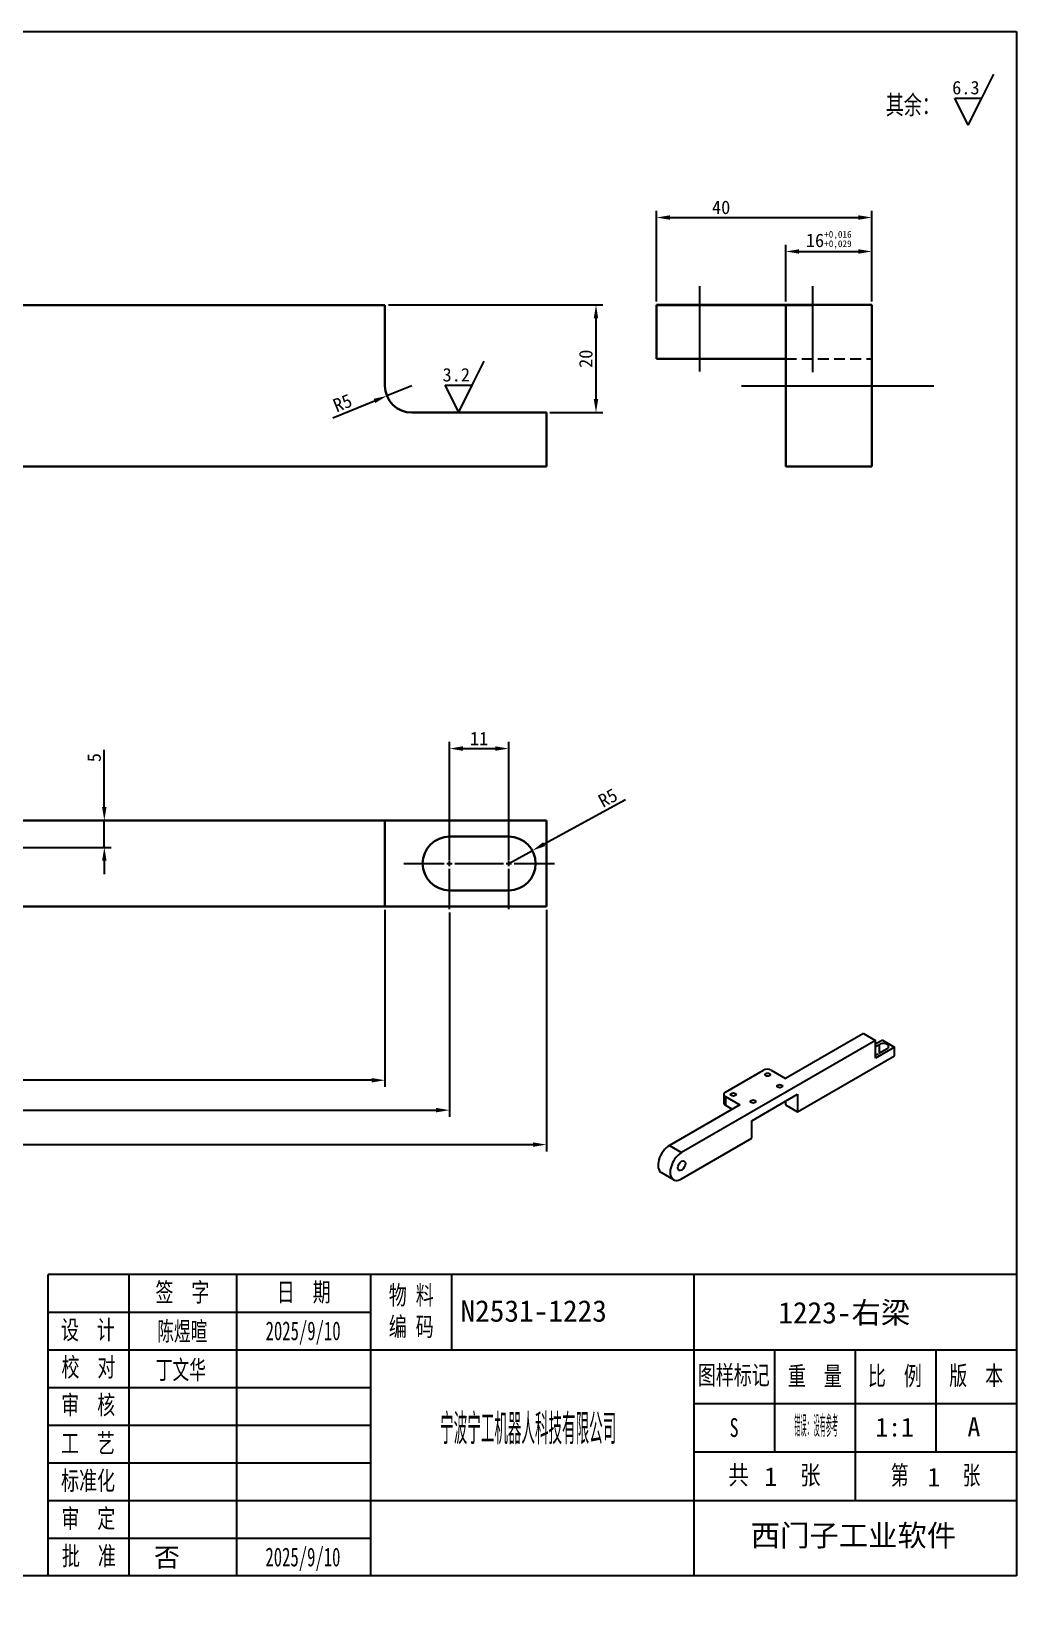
# Model space of a CAD drawing. Header units: millimetres. Extents: x 0 to 415, y 0 to 292.
# Drawn here: x 231.9 to 415, y 0 to 292 of the extents above; entities that cross this region are included whole.
import ezdxf
from ezdxf import colors
from ezdxf.entities.mleader import LeaderData, LeaderLine
from ezdxf.lldxf.tags import DXFTag
from ezdxf.math import Vec2, Vec3

# ---------------------------------------------------------------- set-up
doc = ezdxf.new("R2010")
doc.units = ezdxf.units.MM
doc.linetypes.add('JIS_02_2.0', pattern=[3, 2, -1])
for name, color, linetype in [('1223-右梁', 7, 'Continuous'), ('Default', 7, 'Continuous'), ('图框', 7, 'Continuous'), ('标注', 7, 'Continuous')]:
    doc.layers.add(name, color=color, linetype=linetype)
doc.styles.add('MtXpl_', font='SimSun.ttf')
doc.styles.add('SEACAD_Arial', font='arial.ttf', dxfattribs={"width": 0.8})
tags = doc.linetypes.add('CENTER2', pattern=[28.575, 19.05, -3.175, 3.175, -3.175]).pattern_tags.tags
tags[10:11] = [DXFTag(74, 4), DXFTag(75, 0), DXFTag(340, '0'), DXFTag(46, 0.0), DXFTag(50, 0.0), DXFTag(44, 0.0), DXFTag(45, 0.0)]
tags[8:9] = [DXFTag(74, 4), DXFTag(75, 0), DXFTag(340, '0'), DXFTag(46, 0.0), DXFTag(50, 0.0), DXFTag(44, 0.0), DXFTag(45, 0.0)]
tags[6:7] = [DXFTag(74, 4), DXFTag(75, 0), DXFTag(340, '0'), DXFTag(46, 0.0), DXFTag(50, 0.0), DXFTag(44, 0.0), DXFTag(45, 0.0)]
tags[4:5] = [DXFTag(74, 4), DXFTag(75, 0), DXFTag(340, '0'), DXFTag(46, 0.0), DXFTag(50, 0.0), DXFTag(44, 0.0), DXFTag(45, 0.0)]
doc.dimstyles.new('ISO-25', dxfattribs={"dimtxt": 2.5, "dimasz": 2.5, "dimexe": 1.25, "dimexo": 0.625, "dimtad": 1, "dimtxsty": 'Standard', "dimcen": 2.5, "dimadec": 0, "dimazin": 0, "dimtfac": 1, "dimtmove": 0, "dimatfit": 3, "dimfxl": 1, "dimarcsym": 0})

# ---------------------------------------------------------------- blocks, each defined once
blk = doc.blocks.new('SE2')
at = {"layer": '1223-右梁', "color": 7, "linetype": 'Continuous', "lineweight": 30}
for p, q in [((348.09, 231.16), (348.09, 241.16)), ((348.09, 241.16), (353.09, 241.16)), ((353.09, 241.16), (372.09, 241.16)), ((372.09, 241.16), (388.09, 241.16)), ((372.09, 241.16), (372.09, 211.16)), ((388.09, 241.16), (388.09, 211.16)), ((353.09, 231.16), (348.09, 231.16)), ((353.09, 231.16), (372.09, 231.16)), ((388.09, 211.16), (372.09, 211.16))]:
    blk.add_line(p, q, dxfattribs=at)
blk = doc.blocks.new('SE3')
at = {"layer": '1223-右梁', "color": 7, "linetype": 'Continuous'}
for p, q in [((292.96, 96.9), (278.46, 88.53)), ((292.96, 96.9), (295.22, 95.59)), ((295.22, 95.59), (259.16, 74.77)), ((296.5, 95.68), (295.22, 94.94)), ((295.22, 92.33), (295.22, 95.59)), ((295.22, 94.45), (295.93, 94.86)), ((298.76, 94.37), (295.22, 92.33)), ((297.34, 94.04), (295.79, 93.15)), ((295.93, 93.23), (295.93, 94.86)), ((296.5, 95.68), (298.76, 94.37)), ((298.76, 92.74), (298.76, 94.37)), ((280.73, 82.33), (298.76, 92.74)), ((267.29, 86), (274.36, 90.08)), ((275.78, 90.08), (278.46, 88.53)), ((267, 85.59), (267, 83.96)), ((267.29, 85.18), (269.98, 83.63)), ((267.29, 85.18), (267.29, 83.55)), ((272.24, 80.69), (280.73, 85.59)), ((280.73, 85.59), (280.73, 82.33)), ((269.98, 83.63), (256.9, 76.08)), ((267.29, 83.55), (268.57, 82.82)), ((278.46, 84.29), (278.46, 83.63)), ((278.46, 83.63), (280.73, 82.33)), ((272.24, 77.43), (272.24, 80.69)), ((256.9, 76.08), (259.16, 74.77)), ((259.16, 69.88), (272.24, 77.43)), ((255.4, 71.03), (257.66, 69.73))]:
    blk.add_line(p, q, dxfattribs=at)
for centre, major_axis, start_param, end_param in [((296.64, 94.45), (-1, 0), 2.356194, 5.497787), ((295.08, 93.55), (1, 0), 4.854286, 5.497787), ((275.07, 89.68), (1, 0), 0.785398, 2.356194), ((268, 85.59), (1, 0), 2.356194, 3.926991), ((268, 83.96), (1, 0), 3.141593, 3.926991), ((256.9, 73.63), (1.5, 2.6), 0.785398, 3.141593), ((259.16, 72.32), (1.5, 2.6), 0.785398, 3.926991)]:
    blk.add_ellipse(centre, major_axis=major_axis, ratio=0.57735, start_param=start_param, end_param=end_param, dxfattribs=at)
for centre, major_axis in [((275.14, 89.23), (0.5, 0)), ((268.78, 85.55), (0.5, 0)), ((277.4, 87.1), (0.5, 0)), ((272.45, 84.25), (0.5, 0)), ((259.16, 72.32), (-0.5, -0.866))]:
    blk.add_ellipse(centre, major_axis=major_axis, ratio=0.57735, dxfattribs=at)
blk = doc.blocks.new('_DOT')
at = {"color": 0}
blk.add_line((0, 0), (-1, 0), dxfattribs=at)
at = {"color": 0, "const_width": 0.333}
blk.add_lwpolyline([(-0.1665, 0, 1), (0.1665, 0, 1)], format="xyb", close=True, dxfattribs=at)
blk = doc.blocks.new('*D35')
at = {"color": 0, "lineweight": -2, "transparency": 16777216}
for p, q in [((348.09, 241.78), (348.09, 258.66)), ((350.59, 257.41), (385.59, 257.41)), ((388.09, 241.78), (388.09, 258.66))]:
    blk.add_line(p, q, dxfattribs=at)
at = {"color": 0, "transparency": 16777216}
for points in [[(350.59, 257.83), (350.59, 257), (348.09, 257.41)], [(385.59, 257.83), (385.59, 257), (388.09, 257.41)]]:
    blk.add_solid(points, dxfattribs=at)
at = {"layer": 'Defpoints', "color": 0, "transparency": 16777216}
for p in [(388.09, 257.41), (348.09, 241.16), (388.09, 241.16)]:
    blk.add_point(p, dxfattribs=at)
at = {"color": 0, "transparency": 16777216, "insert": (360.09, 259.29), "char_height": 2.5, "attachment_point": 5}
blk.add_mtext('40', dxfattribs=at)
blk = doc.blocks.new('*D36')
at = {"color": 0, "lineweight": -2, "transparency": 16777216}
for p, q in [((372.09, 241.78), (372.09, 252.35)), ((388.09, 241.78), (388.09, 252.35)), ((374.59, 251.1), (385.59, 251.1))]:
    blk.add_line(p, q, dxfattribs=at)
at = {"color": 0, "transparency": 16777216}
for points in [[(374.59, 251.52), (374.59, 250.69), (372.09, 251.1)], [(385.59, 251.52), (385.59, 250.69), (388.09, 251.1)]]:
    blk.add_solid(points, dxfattribs=at)
at = {"layer": 'Defpoints', "color": 0, "transparency": 16777216}
for p in [(388.09, 251.1), (372.09, 241.16), (388.09, 241.16)]:
    blk.add_point(p, dxfattribs=at)
at = {"color": 0, "transparency": 16777216, "insert": (380.09, 253.4), "char_height": 2.5, "attachment_point": 5}
blk.add_mtext('16{\\H1.25;\\S+0,016^ +0,029;}', dxfattribs=at)
blk = doc.blocks.new('*D37')
at = {"color": 0, "lineweight": -2, "transparency": 16777216}
for p, q in [((32.61, 128.74), (32.61, 83.86)), ((327.61, 128.74), (327.61, 83.86)), ((35.11, 85.11), (325.11, 85.11))]:
    blk.add_line(p, q, dxfattribs=at)
at = {"color": 0, "transparency": 16777216}
for points in [[(35.11, 85.53), (35.11, 84.7), (32.61, 85.11)], [(325.11, 85.53), (325.11, 84.7), (327.61, 85.11)]]:
    blk.add_solid(points, dxfattribs=at)
at = {"layer": 'Defpoints', "color": 0, "transparency": 16777216}
for p in [(32.61, 129.36), (327.61, 129.36), (327.61, 85.11)]:
    blk.add_point(p, dxfattribs=at)
at = {"color": 0, "transparency": 16777216, "insert": (180.11, 86.99), "char_height": 2.5, "attachment_point": 5}
blk.add_mtext('295', dxfattribs=at)
blk = doc.blocks.new('*D39')
at = {"color": 0, "lineweight": -2, "transparency": 16777216}
for p, q in [((245.45, 147.86), (245.45, 158.49)), ((210.74, 145.36), (246.7, 145.36)), ((245.45, 140.36), (245.45, 145.36)), ((191.74, 140.36), (246.7, 140.36)), ((245.45, 137.86), (245.45, 135.36))]:
    blk.add_line(p, q, dxfattribs=at)
at = {"color": 0, "transparency": 16777216}
for points in [[(245.03, 147.86), (245.87, 147.86), (245.45, 145.36)], [(245.03, 137.86), (245.87, 137.86), (245.45, 140.36)]]:
    blk.add_solid(points, dxfattribs=at)
at = {"layer": 'Defpoints', "color": 0, "transparency": 16777216}
for p in [(210.11, 145.36), (245.45, 145.36), (191.11, 140.36)]:
    blk.add_point(p, dxfattribs=at)
at = {"color": 0, "transparency": 16777216, "insert": (243.57, 157.03), "char_height": 2.5, "attachment_point": 5, "rotation": 90}
blk.add_mtext('5', dxfattribs=at)
blk = doc.blocks.new('*D41')
at = {"color": 0, "lineweight": -2, "transparency": 16777216}
for p, q in [((309.61, 137.99), (309.61, 159.97)), ((312.11, 158.72), (318.11, 158.72)), ((320.61, 137.99), (320.61, 159.97))]:
    blk.add_line(p, q, dxfattribs=at)
at = {"color": 0, "transparency": 16777216}
for points in [[(312.11, 159.14), (312.11, 158.3), (309.61, 158.72)], [(318.11, 159.14), (318.11, 158.3), (320.61, 158.72)]]:
    blk.add_solid(points, dxfattribs=at)
at = {"layer": 'Defpoints', "color": 0, "transparency": 16777216}
for p in [(320.61, 158.72), (309.61, 137.36), (320.61, 137.36)]:
    blk.add_point(p, dxfattribs=at)
at = {"color": 0, "transparency": 16777216, "insert": (315.11, 160.59), "char_height": 2.5, "attachment_point": 5}
blk.add_mtext('11', dxfattribs=at)
blk = doc.blocks.new('*D42')
at = {"color": 0, "lineweight": -2, "transparency": 16777216}
for p, q in [((342.33, 149.2), (327.2, 140.95)), ((320.61, 137.36), (325, 139.76))]:
    blk.add_line(p, q, dxfattribs=at)
at = {"color": 0, "transparency": 16777216}
blk.add_solid([(327, 141.32), (327.4, 140.59), (325, 139.76)], dxfattribs=at)
at = {"layer": 'Defpoints', "color": 0, "transparency": 16777216}
for p in [(320.61, 137.36), (325, 139.76)]:
    blk.add_point(p, dxfattribs=at)
at = {"color": 0, "transparency": 16777216, "insert": (339.05, 149.55), "char_height": 2.5, "attachment_point": 5, "rotation": 28.5995}
blk.add_mtext('R5', dxfattribs=at)
blk = doc.blocks.new('*D43')
at = {"color": 0, "lineweight": -2, "transparency": 16777216}
for p, q in [((297.61, 128.74), (297.61, 95.83)), ((47.61, 120.39), (47.61, 95.83)), ((295.11, 97.08), (50.11, 97.08))]:
    blk.add_line(p, q, dxfattribs=at)
at = {"color": 0, "transparency": 16777216}
for points in [[(50.11, 97.49), (50.11, 96.66), (47.61, 97.08)], [(295.11, 97.49), (295.11, 96.66), (297.61, 97.08)]]:
    blk.add_solid(points, dxfattribs=at)
at = {"layer": 'Defpoints', "color": 0, "transparency": 16777216}
for p in [(297.61, 129.36), (47.61, 121.02), (47.61, 97.08)]:
    blk.add_point(p, dxfattribs=at)
at = {"color": 0, "transparency": 16777216, "insert": (172.61, 98.95), "char_height": 2.5, "attachment_point": 5}
blk.add_mtext('250', dxfattribs=at)
blk = doc.blocks.new('*D44')
at = {"color": 0, "lineweight": -2, "transparency": 16777216}
for p, q in [((298.24, 241.16), (338.08, 241.16)), ((336.83, 238.66), (336.83, 223.66)), ((328.24, 221.16), (338.08, 221.16))]:
    blk.add_line(p, q, dxfattribs=at)
at = {"color": 0, "transparency": 16777216}
for points in [[(336.41, 238.66), (337.24, 238.66), (336.83, 241.16)], [(336.41, 223.66), (337.24, 223.66), (336.83, 221.16)]]:
    blk.add_solid(points, dxfattribs=at)
at = {"layer": 'Defpoints', "color": 0, "transparency": 16777216}
for p in [(297.61, 241.16), (327.61, 221.16), (336.83, 221.16)]:
    blk.add_point(p, dxfattribs=at)
at = {"color": 0, "transparency": 16777216, "insert": (334.95, 231.16), "char_height": 2.5, "attachment_point": 5, "rotation": 90}
blk.add_mtext('20', dxfattribs=at)
blk = doc.blocks.new('*U51')
at = {"color": 0, "linetype": 'CENTER2', "transparency": 16777216}
for p, q in [((0, 1), (0, 8.5)), ((-8.5, 0), (-1, 0)), ((1, 0), (8.5, 0)), ((0, -8.5), (0, -1))]:
    blk.add_line(p, q, dxfattribs=at)
at = {"color": 0, "linetype": 'Continuous', "transparency": 16777216}
for p, q in [((-0.5, 0), (0.5, 0)), ((0, -0.5), (0, 0.5))]:
    blk.add_line(p, q, dxfattribs=at)
blk = doc.blocks.new('*U52')
at = {"color": 0, "linetype": 'CENTER2', "transparency": 16777216}
for p, q in [((0, 1), (0, 8.5)), ((-8.5, 0), (-1, 0)), ((1, 0), (8.5, 0)), ((0, -8.5), (0, -1))]:
    blk.add_line(p, q, dxfattribs=at)
at = {"color": 0, "linetype": 'Continuous', "transparency": 16777216}
for p, q in [((-0.5, 0), (0.5, 0)), ((0, -0.5), (0, 0.5))]:
    blk.add_line(p, q, dxfattribs=at)
blk = doc.blocks.new('*D54')
at = {"color": 0, "lineweight": -2, "transparency": 16777216}
for p, q in [((309.61, 128.24), (309.61, 90.27)), ((47.61, 120.39), (47.61, 90.27)), ((50.11, 91.52), (307.11, 91.52))]:
    blk.add_line(p, q, dxfattribs=at)
at = {"color": 0, "transparency": 16777216}
for points in [[(50.11, 91.93), (50.11, 91.1), (47.61, 91.52)], [(307.11, 91.93), (307.11, 91.1), (309.61, 91.52)]]:
    blk.add_solid(points, dxfattribs=at)
at = {"layer": 'Defpoints', "color": 0, "transparency": 16777216}
for p in [(309.61, 128.86), (47.61, 121.02), (309.61, 91.52)]:
    blk.add_point(p, dxfattribs=at)
at = {"color": 0, "transparency": 16777216, "insert": (178.61, 93.39), "char_height": 2.5, "attachment_point": 5}
blk.add_mtext('262', dxfattribs=at)
blk = doc.blocks.new('*D57')
at = {"color": 0, "linetype": 'CENTER2', "lineweight": -2, "transparency": 16777216}
for p, q in [((302.61, 226.16), (297.98, 224.27)), ((287.92, 220.19), (295.66, 223.33))]:
    blk.add_line(p, q, dxfattribs=at)
at = {"color": 0, "linetype": 'CENTER2', "transparency": 16777216}
blk.add_solid([(295.51, 223.72), (295.82, 222.95), (297.98, 224.27)], dxfattribs=at)
at = {"layer": 'Defpoints', "color": 0, "linetype": 'CENTER2', "transparency": 16777216}
for p in [(302.61, 226.16), (297.98, 224.27)]:
    blk.add_point(p, dxfattribs=at)
at = {"color": 0, "linetype": 'CENTER2', "transparency": 16777216, "insert": (289.73, 222.95), "char_height": 2.5, "attachment_point": 5, "rotation": 22.0955}
blk.add_mtext('R5', dxfattribs=at)

msp = doc.modelspace()

# ---------------------------------------------------------------- linework, layer by layer
at = {"lineweight": 30}
for p, q in [((297.614, 241.155), (297.614, 226.155)), ((297.614, 145.362), (297.614, 129.362))]:
    msp.add_line(p, q, dxfattribs=at)
at = {"linetype": 'JIS_02_2.0'}
msp.add_line((372.087, 231.155), (388.087, 231.155), dxfattribs=at)
msp.add_line((302.614, 221.155), (302.614, 221.155))
at = {"lineweight": 30}
msp.add_arc((302.614, 226.155), 5, 180, 270, dxfattribs=at)
at = {"layer": '1223-右梁', "color": 7, "linetype": 'Continuous', "lineweight": 30}
for p, q in [((297.614, 241.155), (47.614, 241.155)), ((327.614, 221.155), (302.614, 221.155)), ((327.614, 211.155), (327.614, 221.155)), ((205.114, 211.155), (327.614, 211.155)), ((302.614, 145.362), (210.114, 145.362)), ((327.614, 145.362), (302.614, 145.362)), ((327.614, 145.362), (327.614, 129.362)), ((309.614, 142.362), (320.614, 142.362)), ((320.614, 132.362), (309.614, 132.362)), ((302.614, 129.362), (47.614, 129.362)), ((327.614, 129.362), (302.614, 129.362))]:
    msp.add_line(p, q, dxfattribs=at)
for centre, start, end in [((309.614, 137.362), 90, 270), ((320.614, 137.362), 270, 90)]:
    msp.add_arc(centre, 5, start, end, dxfattribs=at)
at = {"layer": 'Default', "color": 1, "linetype": 'CENTER2'}
for p, q in [((356.087, 244.655), (356.087, 228.809)), ((377.087, 244.655), (377.087, 228.652)), ((363.884, 226.155), (399.614, 226.155))]:
    msp.add_line(p, q, dxfattribs=at)
at = {"layer": 'Default', "color": 7, "linetype": 'Continuous'}
for p, q in [((348.087, 241.155), (356.087, 241.155)), ((356.087, 241.155), (377.087, 241.155)), ((250, 61), (250, 5)), ((270, 61), (270, 5)), ((310, 61), (310, 47)), ((235, 54), (295, 54)), ((235, 47), (415, 47)), ((385, 47.003), (385, 19)), ((235, 40), (295, 40)), ((355, 28.003), (415, 28.003))]:
    msp.add_line(p, q, dxfattribs=at)
at = {"layer": '图框', "color": 7, "linetype": 'Continuous'}
for p, q in [((25, 292), (415, 292)), ((415, 292), (415, 5)), ((415, 61), (235, 61)), ((235, 5), (235, 61)), ((295, 5), (295, 61)), ((355, 61), (355, 5)), ((235, 5), (235, 54)), ((355, 47), (415, 47)), ((370, 47.003), (370, 28.003)), ((400, 47.003), (400, 28.003)), ((355, 37), (415, 37)), ((235, 33), (295, 33)), ((235, 26), (295, 26)), ((235, 19), (415, 19)), ((235, 12), (295, 12)), ((415, 5), (25, 5))]:
    msp.add_line(p, q, dxfattribs=at)
at = {"layer": '标注', "color": 4}
for p, q in [((408.524, 279.595), (410.76, 284.067)), ((403.524, 279.595), (408.524, 279.595)), ((406.024, 274.595), (403.524, 279.595)), ((406.024, 274.595), (408.524, 279.595)), ((313.808, 226.228), (316.044, 230.7)), ((308.808, 226.228), (313.808, 226.228)), ((311.308, 221.228), (308.808, 226.228)), ((311.308, 221.228), (313.808, 226.228))]:
    msp.add_line(p, q, dxfattribs=at)

# ---------------------------------------------------------------- block references
at = {"color": 1, "linetype": 'CENTER2'}
for name, p in [('*U51', (309.614, 137.362)), ('*U52', (320.614, 137.362))]:
    msp.add_blockref(name, p, dxfattribs=at)
at = {"layer": 'Default'}
for name, p in [('SE2', (0, 0)), ('SE3', (93.58, 8.871))]:
    msp.add_blockref(name, p, dxfattribs=at)

# ---------------------------------------------------------------- texts
at = {"layer": 'Default', "color": 4, "style": 'MtXpl_', "width": 0.7}
msp.add_text('其余：', height=3.5, dxfattribs=at).set_placement((390.701, 276.592))
at = {"layer": '图框', "char_height": 3.5, "attachment_point": 5, "style": 'SEACAD_Arial'}
for s, insert, width in [('{\\f宋体|b0||i0||c0|p34;\\C7;\\H3.5;\\W0.7;签  字}', (259.965, 57.483), 19.96692), ('{\\f宋体|b0||i0||c0|p34;\\C7;\\H3.5;\\W0.7;日  期}', (282.498, 57.505), 25.04697), ('{\\f宋体|b0||i0||c0|p34;\\C7;\\H3.5;\\W0.7;物 料\\P}{\\f宋体|b0||i0||c0|p34;\\C7;\\H3.5;\\W0.7;编 码\\P}', (302.501, 54.027), 14.97053), ('{\\f宋体|b0||i0||c0|p34;\\C7;\\H3.5;\\W0.7;设  计}', (242.404, 50.493), 14.85119), ('{\\f宋体|b0||i0||c0|p34;\\C7;\\H3.5;\\W0.7;校  对}', (242.505, 43.562), 14.89547), ('{\\f宋体|b0||i0||c0|p34;\\C7;\\H3.5;\\W0.7;图样标记}', (362.443, 42.088), 14.83009), ('{\\f宋体|b0||i0||c0|p34;\\C7;\\H3.5;\\W0.7;重  量}', (377.504, 41.971), 14.90958), ('{\\f宋体|b0||i0||c0|p34;\\C7;\\H3.5;\\W0.7;比  例}', (392.387, 41.943), 14.95366), ('{\\f宋体|b0||i0||c0|p34;\\C7;\\H3.5;\\W0.7;版  本}', (407.496, 41.999), 15.0267), ('{\\f宋体|b0||i0||c0|p34;\\C7;\\H3.5;\\W0.7;审  核}', (242.466, 36.557), 14.97417), ('{\\f宋体|b0||i0||c0|p34;\\C7;\\H3.5;\\W0.7;S}', (362.499, 32.501), 14.99928), ('{\\f宋体|b0||i0||c0|p34;\\C7;\\H3.5;\\W0.7;工  艺}', (242.404, 29.474), 14.85119), ('{\\f宋体|b0||i0||c0|p34;\\C7;\\H3.5;\\W0.7;标准化}', (242.422, 22.476), 14.8165), ('{\\f宋体|b0||i0||c0|p34;\\C7;\\H3.5;\\W0.8;共     张}', (369.995, 23.503), 29.99971), ('{\\f宋体|b0||i0||c0|p34;\\C7;\\H3.5;\\W0.7;第      张}', (399.952, 23.47), 29.90382), ('{\\f宋体|b0||i0||c0|p34;\\C7;\\H3.5;\\W0.7;审  定}', (242.483, 15.442), 14.93948), ('{\\f宋体|b0||i0||c0|p34;\\C7;\\H3.5;\\W0.7;批  准}', (242.58, 8.472), 14.9364)]:
    msp.add_mtext(s, dxfattribs=dict(at, insert=insert, width=width))
at = {"layer": '图框', "insert": (384.684, 12.256), "char_height": 4, "width": 65.80738, "attachment_point": 5}
msp.add_mtext('{\\f宋体|b1||i0||c0|p34;\\C7;\\H4.;\\W1.;西门子工业软件}', dxfattribs=at)
at = {"layer": '标注', "color": 4}
for s, p in [('6.3', (403.026, 280.305)), ('3.2', (308.311, 226.938))]:
    msp.add_text(s, height=2.5, dxfattribs=at).set_placement(p)

# ---------------------------------------------------------------- dimensions: what is measured, and where the dimension line sits
at = {"color": 4}
for base, p1, p2, picture, middle in [((388.087, 257.414), (348.087, 241.155), (388.087, 241.155), '*D35', (360.087, 257.414)), ((327.614, 85.113), (32.614, 129.362), (327.614, 129.362), '*D37', (180.114, 85.113)), ((47.614, 97.077), (297.614, 129.362), (47.614, 121.017), '*D43', (172.614, 97.077)), ((309.614, 91.516), (47.614, 121.017), (309.614, 128.862), '*D54', (178.614, 91.516))]:
    dim = msp.add_linear_dim(base=base, p1=p1, p2=p2, dimstyle='ISO-25', dxfattribs=at)
    dim.commit()
    dim.dimension.update_dxf_attribs({"geometry": picture, "text_midpoint": middle, "dimtype": 160})
dim = msp.add_linear_dim(base=(388.087, 251.105), p1=(372.087, 241.155), p2=(388.087, 241.155), dimstyle='ISO-25', override={"dimgap": 0.625, "dimtol": 1, "dimlim": 0, "dimtp": 0.016, "dimtm": -0.029, "dimtfac": 0.5, "dimtdec": 3}, dxfattribs=at)
dim.commit()
dim.dimension.update_dxf_attribs({"geometry": '*D36', "text_midpoint": (380.087, 253.397)})
dim = msp.add_linear_dim(base=(336.826, 221.155), p1=(297.614, 241.155), p2=(327.614, 221.155), angle=90, dimstyle='ISO-25', dxfattribs=at)
dim.commit()
dim.dimension.update_dxf_attribs({"geometry": '*D44', "text_midpoint": (334.951, 231.155)})
at = {"color": 4, "linetype": 'CENTER2'}
dim = msp.add_radius_dim(center=(302.614, 226.155), mpoint=(297.981, 224.275), dimstyle='ISO-25', dxfattribs=at)
dim.commit()
dim.dimension.update_dxf_attribs({"geometry": '*D57', "text_midpoint": (290.431, 221.21), "dimtype": 164})
at = {"color": 4}
dim = msp.add_linear_dim(base=(320.614, 158.719), p1=(309.614, 137.362), p2=(320.614, 137.362), dimstyle='ISO-25', dxfattribs=at)
dim.commit()
dim.dimension.update_dxf_attribs({"geometry": '*D41', "text_midpoint": (315.114, 160.594)})
dim = msp.add_linear_dim(base=(245.45, 145.362), p1=(191.114, 140.362), p2=(210.114, 145.362), angle=90, dimstyle='ISO-25', override={"dimgap": 0.625, "dimtol": 0, "dimlim": 0, "dimtp": 0.05, "dimtm": 0.05}, dxfattribs=at)
dim.commit()
dim.dimension.update_dxf_attribs({"geometry": '*D39', "text_midpoint": (245.45, 157.028), "dimtype": 160})
dim = msp.add_radius_dim(center=(320.614, 137.362), mpoint=(325.004, 139.755), dimstyle='ISO-25', dxfattribs=at)
dim.commit()
dim.dimension.update_dxf_attribs({"geometry": '*D42', "text_midpoint": (339.947, 147.902), "dimtype": 164})

# ---------------------------------------------------------------- leaders
at = {"layer": '图框', "color": 7, "linetype": 'Continuous'}
ml = msp.add_multileader_mtext('Standard', dxfattribs=at)
ml.set_content('{\\pxsm0.9;\\f宋体|b0||i0||c0|p34;\\W1.;1223-右梁\\P}', color=7)
ml.set_leader_properties()
ml.set_arrow_properties(name='DOT')
ml.build(insert=Vec2(0, 0))
ml.multileader.update_dxf_attribs({"leader_type": 0, "dogleg_length": 0})
ctx = ml.context
ctx.base_point, ctx.landing_gap_size = Vec3(368.561, 53.587), 1.4
ctx.text_align_type = 1
notes = []
notes.append((ctx, [(0, (0, 0, 0), (0, 0), (1, 0), 1, [])]))
ctx.mtext.insert, ctx.mtext.alignment = Vec3(382.973, 55.877), 2
ml = msp.add_multileader_mtext('Standard', dxfattribs=at)
ml.set_content('{\\pxsm0.9;\\f宋体|b0||i0||c0|p34;\\W1.;N2531-1223\\P}', color=7)
ml.set_leader_properties()
ml.set_arrow_properties(name='DOT')
ml.build(insert=Vec2(0, 0))
ml.multileader.update_dxf_attribs({"leader_type": 0, "dogleg_length": 0})
ctx = ml.context
ctx.base_point, ctx.landing_gap_size = Vec3(309.147, 54.198), 1.4
ctx.text_align_type = 1
notes.append((ctx, [(0, (0, 0, 0), (0, 0), (1, 0), 1, [])]))
ctx.mtext.insert, ctx.mtext.alignment = Vec3(325.247, 56.198), 2
ml = msp.add_multileader_mtext('Standard', dxfattribs=at)
ml.set_content('{\\pxsm0.9;\\f宋体|b0||i0||c0|p34;\\W0.6507936508;陈煜暄\\P}', color=7)
ml.set_leader_properties()
ml.set_arrow_properties(name='DOT')
ml.build(insert=Vec2(0, 0))
ml.multileader.update_dxf_attribs({"leader_type": 0, "dogleg_length": 0, "arrow_head_size": 3.5})
ctx = ml.context
ctx.base_point, ctx.char_height, ctx.arrow_head_size, ctx.landing_gap_size = Vec3(253.269, 50.161), 3.5, 3.5, 1.225
ctx.text_align_type = 1
notes.append((ctx, [(0, (0, 0, 0), (0, 0), (1, 0), 1, [])]))
ctx.mtext.insert, ctx.mtext.alignment = Vec3(259.939, 52.175), 2
ml = msp.add_multileader_mtext('Standard', dxfattribs=at)
ml.set_content('{\\pxsm0.9;\\f宋体|b0||i0||c0|p34;\\W0.6507936508;2025/9/10\\P}', color=7)
ml.set_leader_properties()
ml.set_arrow_properties(name='DOT')
ml.build(insert=Vec2(0, 0))
ml.multileader.update_dxf_attribs({"leader_type": 0, "dogleg_length": 0, "arrow_head_size": 3.5})
ctx = ml.context
ctx.base_point, ctx.char_height, ctx.arrow_head_size, ctx.landing_gap_size = Vec3(273.234, 50.329), 3.5, 3.5, 1.225
ctx.text_align_type = 1
notes.append((ctx, [(0, (0, 0, 0), (0, 0), (1, 0), 1, [])]))
ctx.mtext.insert, ctx.mtext.alignment = Vec3(282.397, 52.264), 2
ml = msp.add_multileader_mtext('Standard', dxfattribs=at)
ml.set_content('{\\pxsm0.9;\\f宋体|b0||i0||c0|p34;\\W0.6507936508;丁文华\\P}', color=7)
ml.set_leader_properties()
ml.set_arrow_properties(name='DOT')
ml.build(insert=Vec2(0, 0))
ml.multileader.update_dxf_attribs({"leader_type": 0, "dogleg_length": 0, "arrow_head_size": 3.5})
ctx = ml.context
ctx.base_point, ctx.char_height, ctx.arrow_head_size, ctx.landing_gap_size = Vec3(252.954, 43.018), 3.5, 3.5, 1.225
ctx.text_align_type = 1
notes.append((ctx, [(0, (0, 0, 0), (0, 0), (1, 0), 1, [])]))
ctx.mtext.insert, ctx.mtext.alignment = Vec3(259.682, 45.013), 2
ml = msp.add_multileader_mtext('Standard', dxfattribs=at)
ml.set_content('{\\pxsm0.9;\\f宋体|b0||i0||c0|p34;\\W0.369086814;宁波宁工机器人科技有限公司\\P}', color=7)
ml.set_leader_properties()
ml.set_arrow_properties(name='DOT')
ml.build(insert=Vec2(0, 0))
ml.multileader.update_dxf_attribs({"leader_type": 0, "dogleg_length": 0, "arrow_head_size": 5})
ctx = ml.context
ctx.base_point, ctx.char_height, ctx.arrow_head_size, ctx.landing_gap_size = Vec3(305.378, 32.091), 5, 5, 1.75
ctx.text_align_type = 1
notes.append((ctx, [(0, (0, 0, 0), (0, 0), (1, 0), 1, [])]))
ctx.mtext.insert, ctx.mtext.alignment = Vec3(324.232, 34.968), 2
ml = msp.add_multileader_mtext('Standard', dxfattribs=at)
ml.set_content('{\\pxsm0.9;\\f宋体|b0||i0||c0|p34;\\W0.231395911; 错误: 没有参考\\P}', color=7)
ml.set_leader_properties()
ml.set_arrow_properties(name='DOT')
ml.build(insert=Vec2(0, 0))
ml.multileader.update_dxf_attribs({"leader_type": 0, "dogleg_length": 0, "arrow_head_size": 3.5})
ctx = ml.context
ctx.base_point, ctx.char_height, ctx.arrow_head_size, ctx.landing_gap_size = Vec3(371.095, 32.672), 3.5, 3.5, 1.225
ctx.text_align_type = 1
notes.append((ctx, [(0, (0, 0, 0), (0, 0), (1, 0), 1, [])]))
ctx.mtext.insert, ctx.mtext.alignment = Vec3(377.416, 34.676), 2
ml = msp.add_multileader_mtext('Standard', dxfattribs=at)
ml.set_content('{\\pxsm0.9;\\f宋体|b0||i0||c0|p34;\\W1.;A\\P}', color=7)
ml.set_leader_properties()
ml.set_arrow_properties(name='DOT')
ml.build(insert=Vec2(0, 0))
ml.multileader.update_dxf_attribs({"leader_type": 0, "dogleg_length": 0, "arrow_head_size": 3.5})
ctx = ml.context
ctx.base_point, ctx.char_height, ctx.arrow_head_size, ctx.landing_gap_size = Vec3(403.89, 32.668), 3.5, 3.5, 1.225
ctx.text_align_type = 1
notes.append((ctx, [(0, (0, 0, 0), (0, 0), (1, 0), 1, [])]))
ctx.mtext.insert, ctx.mtext.alignment = Vec3(407.073, 34.418), 2
ml = msp.add_multileader_mtext('Standard', dxfattribs=at)
ml.set_content('{\\pxsm0.9;\\f宋体|b0||i0||c0|p34;\\W1.;1:1\\P}', color=7)
ml.set_leader_properties()
ml.set_arrow_properties(name='DOT')
ml.build(insert=Vec2(0, 0))
ml.multileader.update_dxf_attribs({"leader_type": 0, "dogleg_length": 0, "arrow_head_size": 3.5})
ctx = ml.context
ctx.base_point, ctx.char_height, ctx.arrow_head_size, ctx.landing_gap_size = Vec3(387.117, 32.614), 3.5, 3.5, 1.225
ctx.text_align_type = 1
notes.append((ctx, [(0, (0, 0, 0), (0, 0), (1, 0), 1, [])]))
ctx.mtext.insert, ctx.mtext.alignment = Vec3(392.332, 34.364), 2
ml = msp.add_multileader_mtext('Standard', dxfattribs=at)
ml.set_content('{\\pxsm0.9;\\f宋体|b0||i0||c0|p34;\\W1.;1\\P}', color=7)
ml.set_leader_properties()
ml.set_arrow_properties(name='DOT')
ml.build(insert=Vec2(0, 0))
ml.multileader.update_dxf_attribs({"leader_type": 0, "dogleg_length": 0, "arrow_head_size": 3.5})
ctx = ml.context
ctx.base_point, ctx.char_height, ctx.arrow_head_size, ctx.landing_gap_size = Vec3(367.073, 23.399), 3.5, 3.5, 1.225
ctx.text_align_type = 2
notes.append((ctx, [(0, (0, 0, 0), (0, 0), (1, 0), 1, [])]))
ctx.mtext.insert, ctx.mtext.alignment = Vec3(370.497, 25.149), 3
ml = msp.add_multileader_mtext('Standard', dxfattribs=at)
ml.set_content('{\\pxsm0.9;\\f宋体|b0||i0||c0|p34;\\W1.;1\\P}', color=7)
ml.set_leader_properties()
ml.set_arrow_properties(name='DOT')
ml.build(insert=Vec2(0, 0))
ml.multileader.update_dxf_attribs({"leader_type": 0, "dogleg_length": 0, "arrow_head_size": 3.5})
ctx = ml.context
ctx.base_point, ctx.char_height, ctx.arrow_head_size, ctx.landing_gap_size = Vec3(396.925, 23.326), 3.5, 3.5, 1.225
ctx.text_align_type = 1
notes.append((ctx, [(0, (0, 0, 0), (0, 0), (1, 0), 1, [])]))
ctx.mtext.insert, ctx.mtext.alignment = Vec3(399.637, 25.076), 2
ml = msp.add_multileader_mtext('Standard', dxfattribs=at)
ml.set_content('{\\pxsm0.9;\\f宋体|b0||i0||c0|p34;\\W0.6507936508;2025/9/10\\P}', color=7)
ml.set_leader_properties()
ml.set_arrow_properties(name='DOT')
ml.build(insert=Vec2(0, 0))
ml.multileader.update_dxf_attribs({"leader_type": 0, "dogleg_length": 0, "arrow_head_size": 3.5})
ctx = ml.context
ctx.base_point, ctx.char_height, ctx.arrow_head_size, ctx.landing_gap_size = Vec3(273.199, 8.289), 3.5, 3.5, 1.225
ctx.text_align_type = 1
notes.append((ctx, [(0, (0, 0, 0), (0, 0), (1, 0), 1, [])]))
ctx.mtext.insert, ctx.mtext.alignment = Vec3(282.361, 10.225), 2
ml = msp.add_multileader_mtext('Standard', dxfattribs=at)
ml.set_content('{\\pxsm0.9;\\f宋体|b0||i0||c0|p34;\\W1.;否\\P}', color=7)
ml.set_leader_properties()
ml.set_arrow_properties(name='DOT')
ml.build(insert=Vec2(0, 0))
ml.multileader.update_dxf_attribs({"leader_type": 0, "dogleg_length": 0, "arrow_head_size": 3.5})
ctx = ml.context
ctx.base_point, ctx.char_height, ctx.arrow_head_size, ctx.landing_gap_size = Vec3(252.954, 8.153), 3.5, 3.5, 1.225
ctx.text_align_type = 1
notes.append((ctx, [(0, (0, 0, 0), (0, 0), (1, 0), 1, [])]))
ctx.mtext.insert, ctx.mtext.alignment = Vec3(257.086, 10.148), 2
for ctx, leaders in notes:
    for number, flags, end, landing, length, lines in leaders:
        leader = LeaderData()
        leader.index, (leader.has_last_leader_line, leader.has_dogleg_vector, leader.attachment_direction) = number, flags
        leader.last_leader_point, leader.dogleg_vector, leader.dogleg_length = Vec3(end), Vec3(landing), length
        for number, points, colour, breaks in lines:
            line = LeaderLine()
            line.index, line.vertices, line.color, line.breaks = number, Vec3.list(points), colors.encode_raw_color(colour), breaks
            leader.lines.append(line)
        ctx.leaders.append(leader)

doc.saveas('drawing.dxf')
